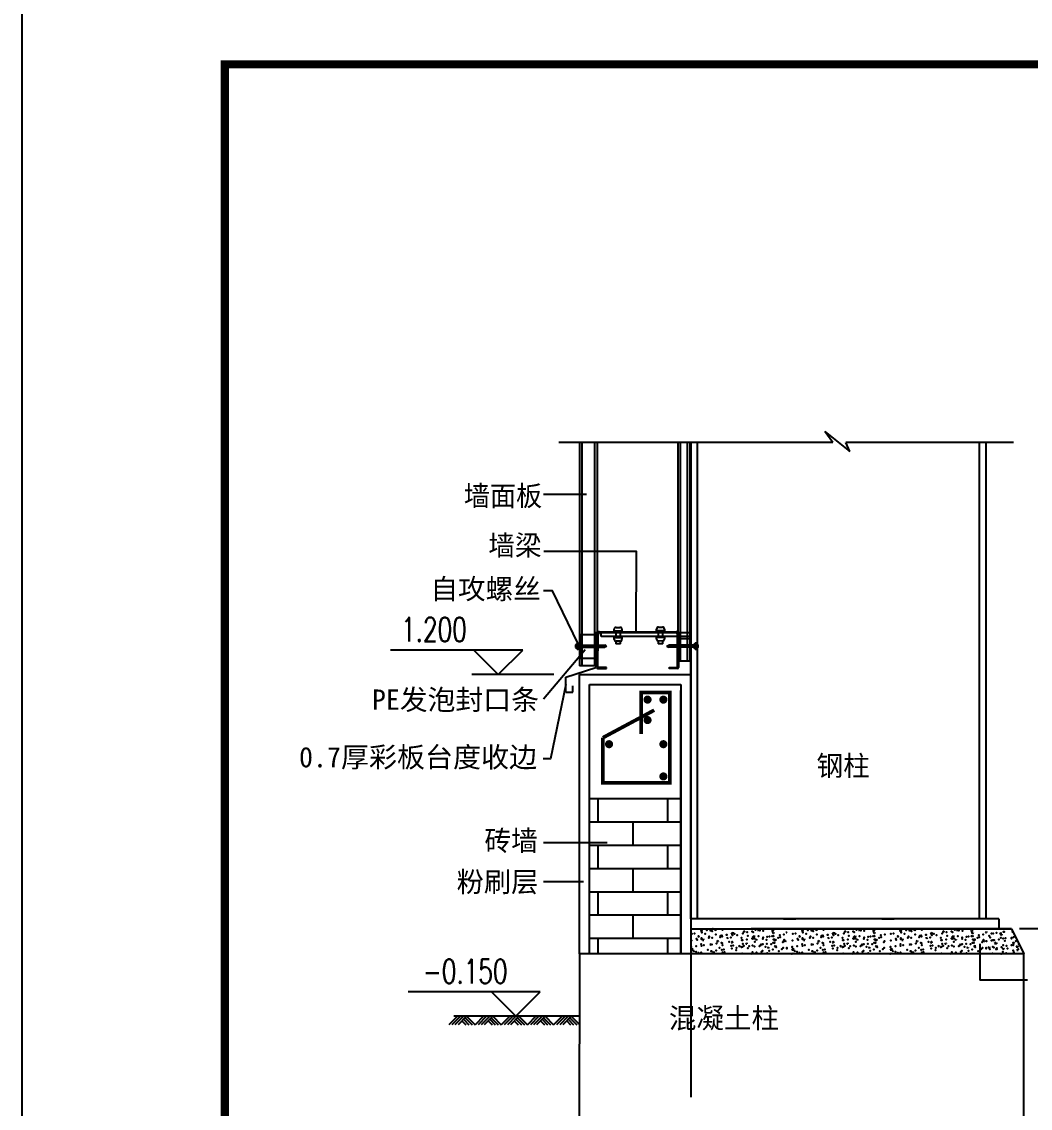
# Model space of a CAD drawing. Extents: x 185245 to 2288779, y -19957 to 815000.
# Drawn here: x 1962998 to 1975415, y 395111 to 408488 of the extents above; entities that cross this region are included whole.
import ezdxf
from ezdxf.enums import TextEntityAlignment as Align

# ---------------------------------------------------------------- set-up
doc = ezdxf.new("R2010")
doc.units = 0
doc.header["$LTSCALE"] = 1000
doc.header["$MEASUREMENT"] = 0
doc.linetypes.add('17', pattern=[549.31636, 366.210907, -183.105453])
doc.linetypes.add('18', pattern=[1464.84375, 732.421875, -366.210938, 0, -366.210938])
for name, color, linetype in [('10102', 8, 'Continuous'), ('2048', 7, 'Continuous'), ('DIM_ELEV', 3, 'Continuous'), ('PUB_TEXT', 7, 'Continuous'), ('PUB_TITLE', 4, 'Continuous'), ('图框外框__细线', 253, 'Continuous')]:
    doc.layers.add(name, color=color, linetype=linetype)
doc.styles.add('_TCH_DIM', font='SIMPLEX', dxfattribs={"bigfont": 'GBCBIG'})
doc.styles.add('宋体', font='')
doc.styles.get('宋体').set_extended_font_data('NSimSun')

msp = doc.modelspace()

# ---------------------------------------------------------------- linework, layer by layer
at = {"color": 1, "const_width": 45, "elevation": 0}
for points in [[(1970978.1, 399673.1), (1970978.1, 400228.3), (1970625.7, 400228.3), (1970625.7, 399718.5)], [(1970784.9, 400011.6), (1970153.2, 399673.1)], [(1970153.2, 399673.1), (1970153.2, 399116.3), (1970978.1, 399116.3), (1970978.1, 399673.1)]]:
    msp.add_lwpolyline(points, dxfattribs=at)
at = {"color": 1, "const_width": 50, "elevation": 0}
for points in [[(1970728.1, 400141.6, 1), (1970678.1, 400141.6, 1), (1970728.1, 400141.6)], [(1970923.1, 400141.6, 1), (1970873.1, 400141.6, 1), (1970923.1, 400141.6)], [(1970728.1, 399889.7, 1), (1970678.1, 399889.7, 1), (1970728.1, 399889.7)], [(1970254.1, 399593.1, 1), (1970204.1, 399593.1, 1), (1970254.1, 399593.1)], [(1970923.1, 399593.1, 1), (1970873.1, 399593.1, 1), (1970923.1, 399593.1)], [(1970923.1, 399196.3, 1), (1970873.1, 399196.3, 1), (1970923.1, 399196.3)]]:
    msp.add_lwpolyline(points, format="xyb", dxfattribs=at)
at = {"layer": '10102', "color": 7}
for p, q in [((1971468.5, 397301, 0), (1971487.1, 397320.4, 0)), ((1971468.5, 397301, 0), (1971490.5, 397297.6, 0)), ((1971490.5, 397297.6, 0), (1971487.7, 397320.4, 0)), ((1971530, 397306.8, 0), (1971547.2, 397313.5, 0)), ((1971530, 397306.8, 0), (1971542.2, 397298.5, 0)), ((1971542.2, 397298.5, 0), (1971547.2, 397313.5, 0)), ((1971879.1, 397320.4, 0), (1971892.4, 397319.3, 0)), ((1971892.2, 397320.4, 0), (1971892.4, 397319.3, 0)), ((1972054.7, 397305.1, 0), (1972066.6, 397319.2, 0)), ((1972054.7, 397305.1, 0), (1972069.5, 397303.8, 0)), ((1972066.6, 397319.2, 0), (1972069.5, 397303.8, 0)), ((1972231.9, 397289.6, 0), (1972243.7, 397303.8, 0)), ((1972243.7, 397303.7, 0), (1972246.6, 397288.3, 0)), ((1972712.4, 397301, 0), (1972731, 397320.4, 0)), ((1972712.4, 397301, 0), (1972734.2, 397297.6, 0)), ((1972734.2, 397297.6, 0), (1972731.6, 397320.4, 0)), ((1972773.7, 397306.8, 0), (1972791.1, 397313.5, 0)), ((1972773.7, 397306.8, 0), (1972786.1, 397298.5, 0)), ((1972786, 397298.5, 0), (1972791.1, 397313.5, 0)), ((1973123, 397320.4, 0), (1973136.2, 397319.3, 0)), ((1973136, 397320.4, 0), (1973136.2, 397319.3, 0)), ((1973298.6, 397305.1, 0), (1973310.5, 397319.2, 0)), ((1973298.6, 397305.1, 0), (1973313.4, 397303.8, 0)), ((1973310.5, 397319.2, 0), (1973313.4, 397303.8, 0)), ((1973475.7, 397289.6, 0), (1973487.6, 397303.8, 0)), ((1973487.6, 397303.7, 0), (1973490.5, 397288.3, 0)), ((1973921.9, 397301, 0), (1973940.5, 397320.4, 0)), ((1973921.9, 397301, 0), (1973943.9, 397297.6, 0)), ((1973943.9, 397297.6, 0), (1973941.1, 397320.4, 0)), ((1973983.4, 397306.8, 0), (1974000.6, 397313.5, 0)), ((1973983.4, 397306.8, 0), (1973995.6, 397298.5, 0)), ((1973995.6, 397298.5, 0), (1974000.6, 397313.5, 0)), ((1974332.5, 397320.4, 0), (1974345.7, 397319.3, 0)), ((1974345.6, 397320.4, 0), (1974345.7, 397319.3, 0)), ((1974508.1, 397305.1, 0), (1974520, 397319.2, 0)), ((1974508.1, 397305.1, 0), (1974522.9, 397303.8, 0)), ((1974520, 397319.2, 0), (1974522.9, 397303.8, 0)), ((1974685.2, 397289.6, 0), (1974697.1, 397303.8, 0)), ((1974697.1, 397303.7, 0), (1974700, 397288.3, 0)), ((1971322.5, 397227.2, 0), (1971339.7, 397233.8, 0)), ((1971322.5, 397227.1, 0), (1971334.7, 397218.9, 0)), ((1971334.7, 397218.9, 0), (1971339.7, 397233.8, 0)), ((1971380.5, 397181.3, 0), (1971392.5, 397195.5, 0)), ((1971380.5, 397181.3, 0), (1971395.2, 397180, 0)), ((1971395.2, 397180, 0), (1971392.5, 397195.5, 0)), ((1971557.6, 397165.8, 0), (1971569.6, 397180, 0)), ((1971557.6, 397165.8, 0), (1971572.4, 397164.5, 0)), ((1971569.6, 397180, 0), (1971572.4, 397164.5, 0)), ((1971677.4, 397207.4, 0), (1971694.6, 397214, 0)), ((1971677.4, 397207.4, 0), (1971689.6, 397199.1, 0)), ((1971689.6, 397199.1, 0), (1971694.6, 397214, 0)), ((1971732, 397260.1, 0), (1971751.2, 397280.1, 0)), ((1971732, 397260.1, 0), (1971754, 397256.7, 0)), ((1971734.7, 397150.3, 0), (1971746.7, 397164.5, 0)), ((1971746.7, 397164.5, 0), (1971749.5, 397149, 0)), ((1971751.2, 397280.1, 0), (1971754, 397256.7, 0)), ((1971884.9, 397287, 0), (1971902.1, 397293.6, 0)), ((1971884.9, 397287, 0), (1971897.1, 397278.7, 0)), ((1971897.1, 397278.7, 0), (1971902.1, 397293.7, 0)), ((1971995.6, 397219.2, 0), (1972014.9, 397239.3, 0)), ((1971995.6, 397219.2, 0), (1972017.5, 397215.8, 0)), ((1972014.9, 397239.3, 0), (1972017.5, 397215.8, 0)), ((1972032.2, 397187.6, 0), (1972049.5, 397194.2, 0)), ((1972032.2, 397187.6, 0), (1972044.5, 397179.3, 0)), ((1972049.5, 397194.2, 0), (1972044.5, 397179.3, 0)), ((1972231.9, 397289.6, 0), (1972246.6, 397288.3, 0)), ((1972239.7, 397267.2, 0), (1972257, 397273.9, 0)), ((1972239.7, 397267.2, 0), (1972252, 397259, 0)), ((1972257, 397273.9, 0), (1972252, 397259, 0)), ((1972259.1, 397178.4, 0), (1972278.4, 397198.4, 0)), ((1972259.1, 397178.4, 0), (1972281.1, 397175, 0)), ((1972278.4, 397198.4, 0), (1972281.1, 397174.9, 0)), ((1972387.1, 397167.8, 0), (1972404.4, 397174.5, 0)), ((1972387.1, 397167.8, 0), (1972399.4, 397159.6, 0)), ((1972404.4, 397174.5, 0), (1972399.4, 397159.6, 0)), ((1972409, 397274.1, 0), (1972419.9, 397287, 0)), ((1972409, 397274.1, 0), (1972419.9, 397273.1, 0)), ((1972566.2, 397227.2, 0), (1972583.6, 397233.8, 0)), ((1972566.2, 397227.1, 0), (1972578.6, 397218.9, 0)), ((1972578.6, 397218.9, 0), (1972583.6, 397233.8, 0)), ((1972624.4, 397181.3, 0), (1972636.2, 397195.5, 0)), ((1972624.4, 397181.3, 0), (1972639.1, 397180, 0)), ((1972639.1, 397180, 0), (1972636.2, 397195.5, 0)), ((1972801.5, 397165.8, 0), (1972813.4, 397180, 0)), ((1972801.5, 397165.8, 0), (1972816.2, 397164.5, 0)), ((1972813.4, 397180, 0), (1972816.2, 397164.5, 0)), ((1972921.1, 397207.4, 0), (1972938.5, 397214, 0)), ((1972921.1, 397207.4, 0), (1972933.5, 397199.1, 0)), ((1972933.5, 397199.1, 0), (1972938.5, 397214, 0)), ((1972975.9, 397260.1, 0), (1972995.1, 397280.1, 0)), ((1972975.9, 397260.1, 0), (1972997.9, 397256.7, 0)), ((1972978.6, 397150.3, 0), (1972990.5, 397164.5, 0)), ((1972990.5, 397164.5, 0), (1972993.4, 397149, 0)), ((1972995.1, 397280.1, 0), (1972997.9, 397256.7, 0)), ((1973128.6, 397287, 0), (1973146, 397293.6, 0)), ((1973128.6, 397287, 0), (1973141, 397278.7, 0)), ((1973141, 397278.7, 0), (1973146, 397293.7, 0)), ((1973239.4, 397219.2, 0), (1973258.6, 397239.3, 0)), ((1973239.4, 397219.2, 0), (1973261.4, 397215.8, 0)), ((1973258.6, 397239.3, 0), (1973261.4, 397215.8, 0)), ((1973276, 397187.6, 0), (1973293.4, 397194.2, 0)), ((1973276, 397187.6, 0), (1973288.4, 397179.3, 0)), ((1973293.4, 397194.2, 0), (1973288.4, 397179.3, 0)), ((1973475.7, 397289.6, 0), (1973490.5, 397288.3, 0)), ((1973483.5, 397267.2, 0), (1973500.9, 397273.9, 0)), ((1973483.5, 397267.2, 0), (1973495.9, 397259, 0)), ((1973500.9, 397273.9, 0), (1973495.9, 397259, 0)), ((1973503, 397178.4, 0), (1973522.2, 397198.4, 0)), ((1973503, 397178.4, 0), (1973524.9, 397175, 0)), ((1973522.2, 397198.4, 0), (1973524.9, 397174.9, 0)), ((1973775.9, 397227.2, 0), (1973793.1, 397233.8, 0)), ((1973775.9, 397227.1, 0), (1973788.1, 397218.9, 0)), ((1973788.1, 397218.9, 0), (1973793.1, 397233.8, 0)), ((1973833.9, 397181.3, 0), (1973845.9, 397195.5, 0)), ((1973833.9, 397181.3, 0), (1973848.7, 397180, 0)), ((1973848.7, 397180, 0), (1973845.9, 397195.5, 0)), ((1974011, 397165.8, 0), (1974023, 397180, 0)), ((1974011, 397165.8, 0), (1974025.7, 397164.5, 0)), ((1974023, 397180, 0), (1974025.7, 397164.5, 0)), ((1974130.7, 397207.4, 0), (1974148, 397214, 0)), ((1974130.7, 397207.4, 0), (1974143, 397199.1, 0)), ((1974143, 397199.1, 0), (1974148, 397214, 0)), ((1974185.4, 397260.1, 0), (1974204.6, 397280.1, 0)), ((1974185.4, 397260.1, 0), (1974207.4, 397256.7, 0)), ((1974188.1, 397150.3, 0), (1974200.1, 397164.5, 0)), ((1974200.1, 397164.5, 0), (1974202.9, 397149, 0)), ((1974204.6, 397280.1, 0), (1974207.4, 397256.7, 0)), ((1974338.2, 397287, 0), (1974355.5, 397293.6, 0)), ((1974338.2, 397287, 0), (1974350.5, 397278.7, 0)), ((1974350.5, 397278.7, 0), (1974355.5, 397293.7, 0)), ((1974449, 397219.2, 0), (1974468.2, 397239.3, 0)), ((1974449, 397219.2, 0), (1974470.9, 397215.8, 0)), ((1974468.2, 397239.3, 0), (1974470.9, 397215.8, 0)), ((1974485.6, 397187.6, 0), (1974502.9, 397194.2, 0)), ((1974485.6, 397187.6, 0), (1974497.9, 397179.3, 0)), ((1974502.9, 397194.2, 0), (1974497.9, 397179.3, 0)), ((1974685.2, 397289.6, 0), (1974700, 397288.3, 0)), ((1974693.1, 397267.2, 0), (1974710.4, 397273.9, 0)), ((1974693.1, 397267.2, 0), (1974705.4, 397259, 0)), ((1974710.4, 397273.9, 0), (1974705.4, 397259, 0)), ((1974712.5, 397178.4, 0), (1974731.7, 397198.4, 0)), ((1974712.5, 397178.4, 0), (1974734.5, 397175, 0)), ((1974731.7, 397198.4, 0), (1974734.5, 397174.9, 0)), ((1974840.5, 397167.8, 0), (1974857.7, 397174.5, 0)), ((1974840.5, 397167.8, 0), (1974852.7, 397159.6, 0)), ((1974857.7, 397174.5, 0), (1974852.7, 397159.6, 0)), ((1974862.4, 397274.1, 0), (1974874.2, 397288.3, 0)), ((1974862.4, 397274.1, 0), (1974877.1, 397272.8, 0)), ((1974874.2, 397288.2, 0), (1974877.1, 397272.8, 0)), ((1975039.5, 397258.6, 0), (1975051.4, 397272.8, 0)), ((1975039.5, 397258.6, 0), (1975054.2, 397257.3, 0)), ((1975048, 397247.5, 0), (1975065.2, 397254.1, 0)), ((1975048, 397247.5, 0), (1975060.2, 397239.2, 0)), ((1975051.4, 397272.8, 0), (1975054.2, 397257.3, 0)), ((1975065.2, 397254.1, 0), (1975060.2, 397239.2, 0)), ((1975216.6, 397243.1, 0), (1975219.9, 397247, 0)), ((1975216.6, 397243.1, 0), (1975222, 397242.7, 0)), ((1971237.7, 397060.4, 0), (1971256.9, 397080.5, 0)), ((1971237.7, 397060.4, 0), (1971259.6, 397057, 0)), ((1971259.6, 397057, 0), (1971256.9, 397080.5, 0)), ((1971262.4, 397048.1, 0), (1971279.6, 397054.7, 0)), ((1971262.4, 397048.1, 0), (1971274.6, 397039.8, 0)), ((1971274.6, 397039.8, 0), (1971279.6, 397054.7, 0)), ((1971469.9, 397127.7, 0), (1971487.1, 397134.4, 0)), ((1971469.9, 397127.7, 0), (1971482.1, 397119.4, 0)), ((1971482.1, 397119.5, 0), (1971487.1, 397134.4, 0)), ((1971501.2, 397019.6, 0), (1971520.5, 397039.6, 0)), ((1971520.5, 397039.6, 0), (1971523.2, 397016.1, 0)), ((1971617.2, 397028.3, 0), (1971634.5, 397034.9, 0)), ((1971617.2, 397028.3, 0), (1971629.5, 397020, 0)), ((1971634.5, 397034.9, 0), (1971629.5, 397020, 0)), ((1971734.7, 397150.3, 0), (1971749.5, 397149, 0)), ((1971824.7, 397107.9, 0), (1971842, 397114.6, 0)), ((1971824.7, 397107.9, 0), (1971837, 397099.6, 0)), ((1971842, 397114.6, 0), (1971837, 397099.7, 0)), ((1971911.9, 397134.8, 0), (1971923.9, 397149, 0)), ((1971911.9, 397134.8, 0), (1971926.6, 397133.5, 0)), ((1971923.9, 397149, 0), (1971926.6, 397133.5, 0)), ((1972089, 397119.3, 0), (1972101, 397133.5, 0)), ((1972089, 397119.3, 0), (1972103.7, 397118, 0)), ((1972101, 397133.5, 0), (1972103.7, 397118, 0)), ((1972179.6, 397088.2, 0), (1972196.9, 397094.8, 0)), ((1972179.6, 397088.2, 0), (1972191.9, 397079.9, 0)), ((1972196.9, 397094.8, 0), (1972191.9, 397079.9, 0)), ((1972266.1, 397103.8, 0), (1972278, 397118, 0)), ((1972266.1, 397103.8, 0), (1972280.9, 397102.5, 0)), ((1972278, 397118, 0), (1972280.9, 397102.5, 0)), ((1972481.5, 397060.4, 0), (1972500.7, 397080.5, 0)), ((1972481.5, 397060.4, 0), (1972503.5, 397057, 0)), ((1972503.5, 397057, 0), (1972500.7, 397080.5, 0)), ((1972506.2, 397048.1, 0), (1972523.5, 397054.7, 0)), ((1972506.2, 397048.1, 0), (1972518.5, 397039.8, 0)), ((1972518.5, 397039.8, 0), (1972523.5, 397054.7, 0)), ((1972713.7, 397127.7, 0), (1972731, 397134.4, 0)), ((1972713.7, 397127.7, 0), (1972726, 397119.4, 0)), ((1972726, 397119.5, 0), (1972731, 397134.4, 0)), ((1972745, 397019.6, 0), (1972764.2, 397039.6, 0)), ((1972764.2, 397039.6, 0), (1972767, 397016.1, 0)), ((1972861.1, 397028.3, 0), (1972878.4, 397034.9, 0)), ((1972861.1, 397028.3, 0), (1972873.4, 397020, 0)), ((1972878.4, 397034.9, 0), (1972873.4, 397020, 0)), ((1972978.6, 397150.3, 0), (1972993.4, 397149, 0)), ((1973068.6, 397107.9, 0), (1973085.9, 397114.6, 0)), ((1973068.6, 397107.9, 0), (1973080.9, 397099.6, 0)), ((1973085.9, 397114.6, 0), (1973080.9, 397099.7, 0)), ((1973155.7, 397134.8, 0), (1973167.6, 397149, 0)), ((1973155.7, 397134.8, 0), (1973170.5, 397133.5, 0)), ((1973167.6, 397149, 0), (1973170.5, 397133.5, 0)), ((1973332.9, 397119.3, 0), (1973344.7, 397133.5, 0)), ((1973332.9, 397119.3, 0), (1973347.6, 397118, 0)), ((1973344.7, 397133.5, 0), (1973347.6, 397118, 0)), ((1973423.5, 397088.2, 0), (1973440.7, 397094.8, 0)), ((1973423.5, 397088.2, 0), (1973435.7, 397079.9, 0)), ((1973440.7, 397094.8, 0), (1973435.7, 397079.9, 0)), ((1973510, 397103.8, 0), (1973521.9, 397118, 0)), ((1973510, 397103.8, 0), (1973524.7, 397102.5, 0)), ((1973521.9, 397118, 0), (1973524.7, 397102.5, 0)), ((1973691.1, 397060.4, 0), (1973710.2, 397080.5, 0)), ((1973691.1, 397060.4, 0), (1973713, 397057, 0)), ((1973713, 397057, 0), (1973710.2, 397080.5, 0)), ((1973715.7, 397048.1, 0), (1973733, 397054.7, 0)), ((1973715.7, 397048.1, 0), (1973728, 397039.8, 0)), ((1973728, 397039.8, 0), (1973733, 397054.7, 0)), ((1973923.2, 397127.7, 0), (1973940.5, 397134.4, 0)), ((1973923.2, 397127.7, 0), (1973935.5, 397119.4, 0)), ((1973935.5, 397119.5, 0), (1973940.5, 397134.4, 0)), ((1973954.6, 397019.6, 0), (1973973.9, 397039.6, 0)), ((1973973.9, 397039.6, 0), (1973976.6, 397016.1, 0)), ((1974070.6, 397028.3, 0), (1974088, 397034.9, 0)), ((1974070.6, 397028.3, 0), (1974083, 397020, 0)), ((1974088, 397034.9, 0), (1974082.9, 397020, 0)), ((1974188.1, 397150.3, 0), (1974202.9, 397149, 0)), ((1974278.1, 397107.9, 0), (1974295.4, 397114.6, 0)), ((1974278.1, 397107.9, 0), (1974290.4, 397099.6, 0)), ((1974295.4, 397114.6, 0), (1974290.4, 397099.7, 0)), ((1974365.2, 397134.8, 0), (1974377.2, 397149, 0)), ((1974365.2, 397134.8, 0), (1974380, 397133.5, 0)), ((1974377.2, 397149, 0), (1974380, 397133.5, 0)), ((1974542.4, 397119.3, 0), (1974554.4, 397133.5, 0)), ((1974542.4, 397119.3, 0), (1974557.1, 397118, 0)), ((1974554.2, 397133.5, 0), (1974557.1, 397118, 0)), ((1974633, 397088.2, 0), (1974650.2, 397094.8, 0)), ((1974633, 397088.2, 0), (1974645.2, 397079.9, 0)), ((1974650.2, 397094.8, 0), (1974645.2, 397079.9, 0)), ((1974719.5, 397103.8, 0), (1974731.5, 397118, 0)), ((1974719.5, 397103.8, 0), (1974734.2, 397102.5, 0)), ((1974731.4, 397118, 0), (1974734.2, 397102.5, 0)), ((1974896.6, 397088.3, 0), (1974908.5, 397102.5, 0)), ((1974896.6, 397088.3, 0), (1974911.4, 397087.1, 0)), ((1974908.5, 397102.5, 0), (1974911.4, 397087, 0)), ((1974976, 397137.5, 0), (1974995.2, 397157.5, 0)), ((1974976, 397137.5, 0), (1974998, 397134.1, 0)), ((1974987.9, 397068.4, 0), (1975005.2, 397075, 0)), ((1974987.9, 397068.4, 0), (1975000.2, 397060.1, 0)), ((1974995.2, 397157.5, 0), (1974998, 397134.1, 0)), ((1975005.2, 397075.1, 0), (1975000.1, 397060.1, 0)), ((1975073.7, 397072.8, 0), (1975085.6, 397087, 0)), ((1975073.7, 397072.8, 0), (1975088.5, 397071.6, 0)), ((1975085.6, 397087.1, 0), (1975088.5, 397071.6, 0)), ((1975195.4, 397148, 0), (1975212.6, 397154.7, 0)), ((1975195.4, 397148.1, 0), (1975207.6, 397139.8, 0)), ((1975212.6, 397154.7, 0), (1975207.6, 397139.8, 0)), ((1975239.6, 397096.6, 0), (1975258.9, 397116.6, 0)), ((1975239.6, 397096.6, 0), (1975261.5, 397093.2, 0)), ((1975250.9, 397057.3, 0), (1975262.7, 397071.5, 0)), ((1975250.9, 397057.3, 0), (1975265.6, 397056.1, 0)), ((1975258.9, 397116.6, 0), (1975261.5, 397093.2, 0)), ((1975262.7, 397071.6, 0), (1975265.6, 397056.1, 0)), ((1971237.7, 397011.1, 0), (1971249.6, 397025.2, 0)), ((1971252.2, 397011.1, 0), (1971249.6, 397025.2, 0)), ((1971501.2, 397019.6, 0), (1971523.2, 397016.1, 0)), ((1971978.7, 397011.1, 0), (1971989.5, 397015.2, 0)), ((1971989.5, 397015.2, 0), (1971988, 397011.1, 0)), ((1972481.5, 397011.1, 0), (1972493.4, 397025.2, 0)), ((1972496, 397011.1, 0), (1972493.4, 397025.2, 0)), ((1972745, 397019.6, 0), (1972767, 397016.1, 0)), ((1973222.5, 397011.1, 0), (1973233.2, 397015.2, 0)), ((1973233.2, 397015.2, 0), (1973231.9, 397011.1, 0)), ((1973691.1, 397011.1, 0), (1973703, 397025.2, 0)), ((1973705.6, 397011.1, 0), (1973703, 397025.2, 0)), ((1973954.6, 397019.6, 0), (1973976.6, 397016.1, 0)), ((1974432, 397011.1, 0), (1974442.9, 397015.2, 0)), ((1974442.9, 397015.2, 0), (1974441.5, 397011.1, 0))]:
    msp.add_line(p, q, dxfattribs=at)
at = {"layer": '10102'}
for p in [(1971370.7, 397295.1, 0), (1971432.6, 397303.2, 0), (1971505.9, 397319, 0), (1971526.1, 397315.6, 0), (1971626.5, 397309.4, 0), (1972032.2, 397306.7, 0), (1972083.7, 397300.1, 0), (1972256.2, 397313.2, 0), (1972614.6, 397295.1, 0), (1972676.4, 397303.2, 0), (1972749.6, 397319, 0), (1972769.9, 397315.6, 0), (1972870.2, 397309.4, 0), (1973276, 397306.7, 0), (1973327.5, 397300.1, 0), (1973500, 397313.2, 0), (1973824.1, 397295.1, 0), (1973886, 397303.2, 0), (1973959.2, 397319, 0), (1973979.5, 397315.6, 0), (1974079.9, 397309.4, 0), (1974485.6, 397306.7, 0), (1974537.1, 397300.1, 0), (1974709.6, 397313.2, 0), (1971243.7, 397175.5, 0), (1971246.7, 397257.7, 0), (1971279.9, 397262.8, 0), (1971305.7, 397197.7, 0), (1971312.1, 397183.1, 0), (1971331.9, 397229.6, 0), (1971361.9, 397294.2, 0), (1971367.6, 397205.8, 0), (1971368.4, 397191.3, 0), (1971371.5, 397273.5, 0), (1971411.6, 397257.2, 0), (1971456.1, 397207.8, 0), (1971461.1, 397218.1, 0), (1971463.7, 397224, 0), (1971496.7, 397209.8, 0), (1971499.7, 397292, 0), (1971543.5, 397251.6, 0), (1971595.5, 397218.5, 0), (1971600.1, 397232.6, 0), (1971617.1, 397238.7, 0), (1971623.5, 397227.1, 0), (1971675.2, 397246.1, 0), (1971678.9, 397246.8, 0), (1971707.5, 397161.7, 0), (1971727.4, 397212.9, 0), (1971744.1, 397257.3, 0), (1971748.2, 397243, 0), (1971772.5, 397259.1, 0), (1971807.1, 397240.5, 0), (1971859.2, 397207.3, 0), (1971863.5, 397182.3, 0), (1971873.5, 397179.3, 0), (1971876.5, 397261.5, 0), (1971888.2, 397282, 0), (1971925.2, 397190.4, 0), (1971928.4, 397279.6, 0), (1971939, 397234.9, 0), (1971990.2, 397287.8, 0), (1971991, 397201.7, 0), (1972000.2, 397196.6, 0), (1972003.2, 397278.9, 0), (1972018.7, 397202.7, 0), (1972070.7, 397229.4, 0), (1972122.9, 397196.2, 0), (1972125, 397212.5, 0), (1972128, 397294.7, 0), (1972166, 397184.1, 0), (1972174.7, 397223.3, 0), (1972202.6, 397223.8, 0), (1972236.5, 397231.4, 0), (1972253.2, 397231, 0), (1972254.6, 397190.6, 0), (1972310, 397208.8, 0), (1972330.1, 397243.7, 0), (1972334.4, 397218.2, 0), (1972377, 397166.2, 0), (1972380, 397248.4, 0), (1972386.5, 397185, 0), (1972487.5, 397175.5, 0), (1972490.5, 397257.7, 0), (1972523.6, 397262.8, 0), (1972549.6, 397197.7, 0), (1972556, 397183.1, 0), (1972575.7, 397229.6, 0), (1972605.6, 397294.2, 0), (1972611.5, 397205.8, 0), (1972612.2, 397191.3, 0), (1972615.2, 397273.5, 0), (1972655.5, 397257.2, 0), (1972700, 397207.8, 0), (1972705, 397218.1, 0), (1972707.5, 397224, 0), (1972740.5, 397209.8, 0), (1972743.5, 397292, 0), (1972787.2, 397251.6, 0), (1972839.4, 397218.5, 0), (1972844, 397232.6, 0), (1972860.9, 397238.7, 0), (1972867.2, 397227.1, 0), (1972919.1, 397246.1, 0), (1972922.7, 397246.8, 0), (1972951.2, 397161.7, 0), (1972971.2, 397212.9, 0), (1972988, 397257.3, 0), (1972992, 397243, 0), (1973016.2, 397259.1, 0), (1973051, 397240.5, 0), (1973103, 397207.3, 0), (1973107.2, 397182.3, 0), (1973117.2, 397179.3, 0), (1973120.2, 397261.5, 0), (1973132, 397282, 0), (1973169.1, 397190.4, 0), (1973172.2, 397279.6, 0), (1973182.7, 397234.9, 0), (1973234, 397287.8, 0), (1973234.9, 397201.7, 0), (1973244, 397196.6, 0), (1973247.1, 397278.9, 0), (1973262.6, 397202.7, 0), (1973314.6, 397229.4, 0), (1973366.6, 397196.2, 0), (1973368.7, 397212.5, 0), (1973371.7, 397294.7, 0), (1973409.9, 397184.1, 0), (1973418.5, 397223.3, 0), (1973446.4, 397223.8, 0), (1973480.4, 397231.4, 0), (1973497, 397231, 0), (1973498.5, 397190.6, 0), (1973553.9, 397208.8, 0), (1973573.9, 397243.7, 0), (1973578.2, 397218.2, 0), (1973620.9, 397166.2, 0), (1973623.9, 397248.4, 0), (1973697.1, 397175.5, 0), (1973700.1, 397257.7, 0), (1973733.2, 397262.8, 0), (1973759.1, 397197.7, 0), (1973765.5, 397183.1, 0), (1973785.2, 397229.6, 0), (1973815.2, 397294.2, 0), (1973821, 397205.8, 0), (1973821.7, 397191.3, 0), (1973824.7, 397273.5, 0), (1973865, 397257.2, 0), (1973909.5, 397207.8, 0), (1973914.5, 397218.1, 0), (1973917.1, 397224, 0), (1973950, 397209.8, 0), (1973953, 397292, 0), (1973996.9, 397251.6, 0), (1974048.9, 397218.5, 0), (1974053.5, 397232.6, 0), (1974070.5, 397238.7, 0), (1974076.9, 397227.1, 0), (1974128.7, 397246.1, 0), (1974132.2, 397246.8, 0), (1974160.9, 397161.7, 0), (1974180.7, 397212.9, 0), (1974197.5, 397257.3, 0), (1974201.6, 397243, 0), (1974225.7, 397259.1, 0), (1974260.5, 397240.5, 0), (1974312.6, 397207.3, 0), (1974316.7, 397182.3, 0), (1974326.9, 397179.3, 0), (1974329.9, 397261.5, 0), (1974341.5, 397282, 0), (1974378.6, 397190.4, 0), (1974381.7, 397279.6, 0), (1974392.4, 397234.9, 0), (1974443.6, 397287.8, 0), (1974444.4, 397201.7, 0), (1974453.6, 397196.6, 0), (1974456.6, 397278.9, 0), (1974472.1, 397202.7, 0), (1974524.1, 397229.4, 0), (1974576.2, 397196.2, 0), (1974578.4, 397212.5, 0), (1974581.4, 397294.7, 0), (1974619.4, 397184.1, 0), (1974628.1, 397223.3, 0), (1974656, 397223.8, 0), (1974689.9, 397231.4, 0), (1974706.6, 397231, 0), (1974708, 397190.6, 0), (1974763.4, 397208.8, 0), (1974783.5, 397243.7, 0), (1974787.7, 397218.2, 0), (1974830.4, 397166.2, 0), (1974833.4, 397248.4, 0), (1974839.9, 397185, 0), (1974874.5, 397166.8, 0), (1974907.4, 397233.5, 0), (1974919.6, 397212.6, 0), (1974936.2, 397175, 0), (1974939.4, 397264.2, 0), (1974955.1, 397182, 0), (1974958.1, 397264.2, 0), (1974966.6, 397179.3, 0), (1974971.6, 397179.5, 0), (1975001.2, 397272.4, 0), (1975029.7, 397187.3, 0), (1975051.4, 397258.2, 0), (1975051.5, 397207.1, 0), (1975083.4, 397200.5, 0), (1975086.4, 397282.7, 0), (1975094.7, 397284.7, 0), (1975103.5, 397173.9, 0), (1975110.6, 397204, 0), (1975183.2, 397201.5, 0), (1975185.7, 397207.8, 0), (1975195.5, 397283, 0), (1975210.1, 397217.9, 0), (1975235.4, 397168.3, 0), (1971240.7, 397093.3, 0), (1971240.9, 397100.3, 0), (1971302, 397035.8, 0), (1971302.6, 397108.5, 0), (1971362.5, 397131.6, 0), (1971365.4, 397109.1, 0), (1971396.1, 397120.8, 0), (1971446, 397060.5, 0), (1971487.1, 397043.9, 0), (1971490.6, 397045.4, 0), (1971493.7, 397127.6, 0), (1971494.4, 397126.1, 0), (1971549, 397052, 0), (1971552.1, 397141.3, 0), (1971590, 397085.2, 0), (1971614, 397149.4, 0), (1971617.5, 397062.7, 0), (1971620.5, 397145, 0), (1971626.1, 397120.5, 0), (1971642.5, 397064.3, 0), (1971649.1, 397031, 0), (1971734, 397109.9, 0), (1971742.2, 397078.6, 0), (1971745.2, 397160.8, 0), (1971758, 397115, 0), (1971793.1, 397055.7, 0), (1971798.5, 397084.9, 0), (1971860.2, 397093, 0), (1971870.5, 397097.1, 0), (1971878, 397134.6, 0), (1971889.9, 397109.4, 0), (1971937.1, 397080.4, 0), (1971953.7, 397105.3, 0), (1971994.2, 397032.2, 0), (1971997.2, 397114.5, 0), (1972021.6, 397103.8, 0), (1972022, 397159.4, 0), (1972044.7, 397028.5, 0), (1972081.1, 397105.1, 0), (1972106.6, 397036.6, 0), (1972109.7, 397125.9, 0), (1972119, 397048.1, 0), (1972122, 397130.3, 0), (1972153.5, 397098.2, 0), (1972171.6, 397134, 0), (1972200.1, 397048.9, 0), (1972225.2, 397129.9, 0), (1972247.2, 397066.6, 0), (1972250.2, 397148.8, 0), (1972265.1, 397146.3, 0), (1972285.2, 397092.7, 0), (1972319.5, 397043.5, 0), (1972356.1, 397069.4, 0), (1972369.2, 397154.6, 0), (1972374, 397084, 0), (1972417.1, 397087.1, 0), (1972417.9, 397077.6, 0), (1972484.5, 397093.3, 0), (1972484.6, 397100.3, 0), (1972545.7, 397035.8, 0), (1972546.5, 397108.5, 0), (1972606.4, 397131.6, 0), (1972609.2, 397109.1, 0), (1972640, 397120.8, 0), (1972689.7, 397060.5, 0), (1972731, 397043.9, 0), (1972734.5, 397045.4, 0), (1972737.5, 397127.6, 0), (1972738.1, 397126.1, 0), (1972792.7, 397052, 0), (1972796, 397141.3, 0), (1972833.7, 397085.2, 0), (1972857.7, 397149.4, 0), (1972861.2, 397062.7, 0), (1972864.2, 397145, 0), (1972870, 397120.5, 0), (1972886.4, 397064.3, 0), (1972893, 397031, 0), (1972977.7, 397109.9, 0), (1972986, 397078.6, 0), (1972989, 397160.8, 0), (1973001.9, 397115, 0), (1973037, 397055.7, 0), (1973042.2, 397084.9, 0), (1973104.1, 397093, 0), (1973114.2, 397097.1, 0), (1973121.9, 397134.6, 0), (1973133.6, 397109.4, 0), (1973181, 397080.4, 0), (1973197.6, 397105.3, 0), (1973238, 397032.2, 0), (1973241, 397114.5, 0), (1973265.5, 397103.8, 0), (1973265.9, 397159.4, 0), (1973288.6, 397028.5, 0), (1973325, 397105.1, 0), (1973350.5, 397036.6, 0), (1973353.6, 397125.9, 0), (1973362.7, 397048.1, 0), (1973365.7, 397130.3, 0), (1973397.2, 397098.2, 0), (1973415.4, 397134, 0), (1973444, 397048.9, 0), (1973469, 397129.9, 0), (1973491, 397066.6, 0), (1973494, 397148.8, 0), (1973509, 397146.3, 0), (1973529.1, 397092.7, 0), (1973563.4, 397043.5, 0), (1973599.9, 397069.4, 0), (1973613, 397154.6, 0), (1973617.9, 397084, 0), (1973694.1, 397093.3, 0), (1973694.2, 397100.3, 0), (1973755.4, 397035.8, 0), (1973756, 397108.5, 0), (1973815.9, 397131.6, 0), (1973818.7, 397109.1, 0), (1973849.5, 397120.8, 0), (1973899.4, 397060.5, 0), (1973940.5, 397043.9, 0), (1973944, 397045.4, 0), (1973947, 397127.6, 0), (1973947.7, 397126.1, 0), (1974002.4, 397052, 0), (1974005.5, 397141.3, 0), (1974043.4, 397085.2, 0), (1974067.4, 397149.4, 0), (1974070.9, 397062.7, 0), (1974073.9, 397145, 0), (1974079.5, 397120.5, 0), (1974095.9, 397064.3, 0), (1974102.5, 397031, 0), (1974187.4, 397109.9, 0), (1974195.6, 397078.6, 0), (1974198.6, 397160.8, 0), (1974211.4, 397115, 0), (1974246.5, 397055.7, 0), (1974251.9, 397084.9, 0), (1974313.6, 397093, 0), (1974323.9, 397097.1, 0), (1974331.4, 397134.6, 0), (1974343.2, 397109.4, 0), (1974390.5, 397080.4, 0), (1974407.2, 397105.3, 0), (1974447.6, 397032.2, 0), (1974450.6, 397114.5, 0), (1974475, 397103.8, 0), (1974475.4, 397159.4, 0), (1974498.1, 397028.5, 0), (1974534.5, 397105.1, 0), (1974560, 397036.6, 0), (1974563.1, 397125.9, 0), (1974572.4, 397048.1, 0), (1974575.4, 397130.3, 0), (1974606.9, 397098.2, 0), (1974625, 397134, 0), (1974653.5, 397048.9, 0), (1974678.6, 397129.9, 0), (1974700.6, 397066.6, 0), (1974703.6, 397148.8, 0), (1974718.5, 397146.3, 0), (1974738.6, 397092.7, 0), (1974772.9, 397043.5, 0), (1974809.5, 397069.4, 0), (1974822.6, 397154.6, 0), (1974827.4, 397084, 0), (1974870.5, 397087.1, 0), (1974871.2, 397077.6, 0), (1974916.9, 397068.2, 0), (1974952.1, 397099.8, 0), (1974964.9, 397089.9, 0), (1975002.2, 397081.5, 0), (1975060.9, 397092.9, 0), (1975077.4, 397036.1, 0), (1975080.4, 397118.3, 0), (1975120.7, 397110.4, 0), (1975134.1, 397076, 0), (1975182.6, 397118.6, 0), (1975204.1, 397053.5, 0), (1975204.9, 397117.6, 0), (1975207.1, 397135.7, 0), (1975211.1, 397033.5, 0), (1975266, 397070.4, 0), (1975276.1, 397130.9, 0), (1971237.7, 397011.1, 0), (1971237.7, 397011.1, 0), (1971331.2, 397023.4, 0), (1971362.4, 397026.8, 0), (1971867.5, 397014.9, 0), (1972175.5, 397018.7, 0), (1972481.5, 397011.1, 0), (1972481.5, 397011.1, 0), (1972575, 397023.4, 0), (1972606.2, 397026.8, 0), (1973111.2, 397014.9, 0), (1973419.2, 397018.7, 0), (1973691.1, 397011.1, 0), (1973691.1, 397011.1, 0), (1973784.6, 397023.4, 0), (1973815.7, 397026.8, 0), (1974320.9, 397014.9, 0), (1974628.9, 397018.7, 0), (1974949.1, 397017.6, 0), (1975055.9, 397013.1, 0), (1975117.6, 397021.2, 0)]:
    msp.add_point(p, dxfattribs=at)
at = {"layer": '2048'}
for p, q in [((1969864.9, 403308.4, 0), (1969864.9, 400557.2, 0)), ((1970081.5, 403308.4, 0), (1970081.5, 400557.2, 0)), ((1971075.1, 403308.4, 0), (1971075.1, 400618.1, 0)), ((1971222.4, 403308.4, 0), (1971222.4, 400618.1, 0)), ((1970177.4, 400977.9, 0), (1970177.4, 400965.8, 0)), ((1971073.1, 400893.1, 0), (1971222.4, 400893.1, 0)), ((1969421.1, 400152.1, 0), (1969935.4, 400757.7, 0)), ((1970081.5, 400557.2, 0), (1969864.9, 400557.2, 0)), ((1971075.1, 400618.1, 0), (1971222.4, 400618.1, 0)), ((1969864.4, 397011.1, 0), (1969864.9, 400451.8, 0)), ((1969864.9, 400451.8, 0), (1971236.7, 400451.8, 0)), ((1969987.9, 397011.1, 0), (1969988.6, 400328.3, 0)), ((1969988.6, 400328.3, 0), (1971113.1, 400328.3, 0)), ((1971113.1, 400328.3, 0), (1971112.7, 397011.1, 0)), ((1971112.7, 397011.1, 0), (1971113.1, 400256, 0)), ((1971112.7, 398919.2, 0), (1969988.6, 398919.2, 0)), ((1970095.6, 398632.6, 0), (1970095.6, 398919.2, 0)), ((1970954.6, 398632.6, 0), (1970954.6, 398919.2, 0)), ((1971112.9, 398632.6, 0), (1969988.6, 398632.6, 0)), ((1970525.2, 398346.2, 0), (1970525.2, 398632.6, 0)), ((1971112.7, 398346.2, 0), (1969988.6, 398346.2, 0)), ((1970095.6, 398059.6, 0), (1970095.6, 398346.2, 0)), ((1970954.6, 398059.6, 0), (1970954.6, 398346.2, 0)), ((1971112.7, 398059.6, 0), (1969988.6, 398059.6, 0)), ((1970525.2, 397773.3, 0), (1970525.2, 398059.6, 0)), ((1971112.7, 397773.3, 0), (1969988.6, 397773.3, 0)), ((1970095.6, 397486.9, 0), (1970095.6, 397773.3, 0)), ((1970954.6, 397486.9, 0), (1970954.6, 397773.3, 0)), ((1971112.7, 397486.9, 0), (1969988.6, 397486.9, 0)), ((1970525.2, 397200.5, 0), (1970525.2, 397486.9, 0)), ((1971112.7, 397200.5, 0), (1969988.6, 397200.5, 0)), ((1970095.6, 397011.1, 0), (1970095.6, 397200.5, 0)), ((1970954.6, 397011.1, 0), (1970954.6, 397200.5, 0)), ((1974793, 397134.1, 0), (1974793, 396689.6, 0)), ((1975381.9, 396689.6, 0), (1974793, 396689.6, 0))]:
    msp.add_line(p, q, dxfattribs=at)
at = {"layer": '2048', "color": 6, "linetype": '17'}
for p, q in [((1969895.6, 403308.4, 0), (1969895.6, 400557.2, 0)), ((1970050.4, 403308.4, 0), (1970050.4, 400557.2, 0)), ((1971105.5, 403308.4, 0), (1971105.5, 400618.1, 0)), ((1971191.2, 403308.4, 0), (1971191.2, 400618.1, 0))]:
    msp.add_line(p, q, dxfattribs=at)
at = {"layer": '2048', "color": 1, "linetype": '18'}
msp.add_line((1971237.7, 403308.4, 0), (1971237.7, 395245.9, 0), dxfattribs=at)
at = {"layer": '2048', "color": 24}
for p, q in [((1970051.9, 400938, 0), (1969871.5, 400938, 0)), ((1969871.5, 400938, 0), (1969871.5, 400646.6, 0)), ((1970051.9, 400646.6, 0), (1969871.5, 400646.6, 0))]:
    msp.add_line(p, q, dxfattribs=at)
at = {"layer": '2048', "color": 1}
for p, q in [((1970064.4, 400975.6, 0), (1970064.4, 400535.7, 0)), ((1969697.5, 400420.1, 0), (1970064.4, 400535.7, 0)), ((1969697.5, 400234.5, 0), (1969697.5, 400420.1, 0)), ((1969783.1, 400234.5, 0), (1969783.1, 400310.7, 0)), ((1969697.5, 400234.5, 0), (1969783.1, 400234.5, 0))]:
    msp.add_line(p, q, dxfattribs=at)
at = {"layer": '2048', "color": 4}
for p, q in [((1970081.5, 400948.2, 0), (1970081.5, 400535.8, 0)), ((1970093, 400547.4, 0), (1970093.5, 400936.1, 0)), ((1970109, 400977.5, 0), (1971057.4, 400978.6, 0)), ((1971069.1, 400966.6, 0), (1970121.1, 400965.8, 0)), ((1970292.1, 400983.8, 0), (1970292.1, 401007.7, 0)), ((1970387.7, 400983.8, 0), (1970292.1, 400983.8, 0)), ((1970292.1, 400907.7, 0), (1970387.7, 400908.3, 0)), ((1970292.1, 400884.1, 0), (1970292.1, 400907.7, 0)), ((1970315.7, 401031.4, 0), (1970363.6, 401031.4, 0)), ((1970387.7, 401007.7, 0), (1970387.7, 400983.8, 0)), ((1970387.7, 400908.3, 0), (1970387.7, 400884.5, 0)), ((1970814.9, 400987.3, 0), (1970814.9, 401010.8, 0)), ((1970910, 400987.3, 0), (1970814.9, 400987.3, 0)), ((1970814.9, 400911.1, 0), (1970910, 400911.5, 0)), ((1970814.9, 400887.3, 0), (1970814.9, 400911.1, 0)), ((1970838.6, 401034.9, 0), (1970885.9, 401034.9, 0)), ((1970910, 401010.8, 0), (1970910, 400987.3, 0)), ((1970910, 400911.5, 0), (1970910.4, 400887.7, 0)), ((1971073.1, 400547.4, 0), (1971072.9, 400936.1, 0)), ((1971084.5, 400948.2, 0), (1971085, 400535.8, 0)), ((1969817.1, 400815.5, 0), (1969817.1, 400784.5, 0)), ((1969819.9, 400811.1, 0), (1969817.1, 400808.4, 0)), ((1969817.1, 400799.4, 0), (1969820.6, 400794.3, 0)), ((1969820.6, 400794.3, 0), (1969817.1, 400791.2, 0)), ((1969819.9, 400811.1, 0), (1969836.2, 400811.1, 0)), ((1969820.6, 400794.3, 0), (1969837.1, 400794.3, 0)), ((1969821.5, 400819.3, 0), (1969838.1, 400819.3, 0)), ((1969821.6, 400780.6, 0), (1969838.1, 400780.6, 0)), ((1969836.2, 400811.1, 0), (1969838.1, 400808.4, 0)), ((1969838.1, 400795.5, 0), (1969837.1, 400794.3, 0)), ((1969837.1, 400794.3, 0), (1969838.1, 400792.4, 0)), ((1969838.1, 400765, 0), (1969838.1, 400834.6, 0)), ((1969842.1, 400838.4, 0), (1969845.6, 400838.4, 0)), ((1969849.7, 400765, 0), (1969849.7, 400834.6, 0)), ((1969850.2, 400786.9, 0), (1970176.9, 400786.9, 0)), ((1969851.1, 400811.5, 0), (1970176.9, 400811.5, 0)), ((1970140.2, 400786.9, 0), (1970198.4, 400799, 0)), ((1970198.4, 400799, 0), (1970176.9, 400811.5, 0)), ((1970198.4, 400799, 0), (1970176.9, 400786.9, 0)), ((1970310.9, 400860.7, 0), (1970310.9, 400826.8, 0)), ((1970368.5, 400826.8, 0), (1970310.9, 400826.8, 0)), ((1970364, 400860.3, 0), (1970316.1, 400860.3, 0)), ((1970368.5, 400826.8, 0), (1970368.5, 400860.8, 0)), ((1970833.6, 400863.9, 0), (1970833.6, 400830.2, 0)), ((1970890.7, 400830.2, 0), (1970833.6, 400830.2, 0)), ((1970886.2, 400863.8, 0), (1970838.9, 400863.4, 0)), ((1970890.7, 400830.2, 0), (1970890.7, 400864.2, 0)), ((1970941.6, 400799, 0), (1970963.1, 400811.5, 0)), ((1970941.6, 400799, 0), (1970963.1, 400786.9, 0)), ((1971000.2, 400786.9, 0), (1970941.6, 400799, 0)), ((1971289.4, 400811.5, 0), (1970963.1, 400811.5, 0)), ((1971289.9, 400786.9, 0), (1970963.1, 400786.9, 0)), ((1971290.7, 400765, 0), (1971290.7, 400834.6, 0)), ((1971298.1, 400838.4, 0), (1971294.4, 400838.4, 0)), ((1971301.9, 400765, 0), (1971301.9, 400834.6, 0)), ((1971319, 400819.3, 0), (1971301.9, 400819.3, 0)), ((1971303.6, 400811.1, 0), (1971301.9, 400808.4, 0)), ((1971301.9, 400795.5, 0), (1971302.9, 400794.3, 0)), ((1971302.9, 400794.3, 0), (1971301.9, 400792.4, 0)), ((1971319, 400780.6, 0), (1971301.9, 400780.6, 0)), ((1971319.9, 400794.3, 0), (1971302.9, 400794.3, 0)), ((1971320.6, 400811.1, 0), (1971303.6, 400811.1, 0)), ((1971322.5, 400799.4, 0), (1971319.9, 400794.3, 0)), ((1971319.9, 400794.3, 0), (1971322.5, 400791.2, 0)), ((1971320.6, 400811.1, 0), (1971322.5, 400808.4, 0)), ((1971322.5, 400815.5, 0), (1971322.5, 400784.5, 0)), ((1969842.1, 400761.4, 0), (1969845.6, 400761.4, 0)), ((1971298.1, 400761.4, 0), (1971294.4, 400761.4, 0)), ((1970092.5, 400523.9, 0), (1970196.1, 400523.6, 0)), ((1970196.6, 400535.7, 0), (1970104.6, 400535.3, 0)), ((1970196.1, 400523.6, 0), (1970196.6, 400535.7, 0)), ((1970969.9, 400535.7, 0), (1971061.7, 400535.3, 0)), ((1970970.1, 400523.6, 0), (1970969.9, 400535.7, 0)), ((1971073.4, 400523.9, 0), (1970970.1, 400523.6, 0))]:
    msp.add_line(p, q, dxfattribs=at)
at = {"layer": '2048', "color": 3}
msp.add_line((1969547.4, 400451.8, 0), (1968541.6, 400451.8, 0), dxfattribs=at)
at = {"layer": '2048', "elevation": 0}
for points in [[(1969952.4, 402665.4), (1969421.1, 402665.4)], [(1970562.9, 400969), (1970568.3, 401966.8), (1969426.5, 401966.8)], [(1969849.7, 400828.7), (1969533.1, 401482.3), (1969421.1, 401482.3)], [(1969697.5, 400327.1), (1969508.1, 399412.6), (1969419.1, 399412.6)], [(1970206.4, 398376.9), (1969421.1, 398376.9)], [(1969914.4, 397898.5), (1969421.1, 397898.5)]]:
    msp.add_lwpolyline(points, dxfattribs=at)
at = {"layer": '2048', "color": 4, "elevation": 0}
for points in [[(1970310.9, 400907.9), (1970368.5, 400908), (1970368.5, 400983.8), (1970310.9, 400983.8), (1970310.9, 400907.9)], [(1970833.6, 400911.1), (1970890.7, 400911.4), (1970890.7, 400987.3), (1970833.6, 400987.3), (1970833.6, 400911.1)], [(1969849.7, 400828.7), (1969849.7, 400769.3), (1969856.6, 400769.3), (1969856.6, 400828.7), (1969849.7, 400828.7)], [(1971290.4, 400828.7), (1971290.4, 400769.3), (1971283.1, 400769.3), (1971283.1, 400828.7), (1971290.4, 400828.7)]]:
    msp.add_lwpolyline(points, dxfattribs=at)
at = {"layer": '2048', "color": 4}
for centre, radius, start, end in [((1970110.9, 400948.2, 0), 29.7, 90, 180.00001), ((1970123.1, 400936.1, 0), 29.7, 90, 180.00001), ((1970315.7, 401007.7, 0), 23.8, 90, 180.00001), ((1970363.6, 401007.7, 0), 24, 0, 90), ((1970838.6, 401010.8, 0), 24.1, 90, 180.00001), ((1970885.9, 401010.8, 0), 24.1, 0, 90), ((1971043.4, 400936.1, 0), 29.5, 0, 90), ((1971054.6, 400948.2, 0), 29.9, 0, 90), ((1969821.6, 400784.5, 0), 4.5, 180.00001, 270.00001), ((1969821.6, 400815.5, 0), 3.83, 90, 180.00001), ((1969842.1, 400834.6, 0), 3.91, 90, 180.00001), ((1969845.6, 400834.6, 0), 4.12, 0, 90), ((1970316.1, 400884.1, 0), 23.6, 180.00001, 270.00001), ((1970363.9, 400884.3, 0), 23.9, 270, 0.59993), ((1970838.9, 400887.3, 0), 24, 180.00001, 270.00001), ((1970885.9, 400887.6, 0), 23.8, 270, 0), ((1969842.1, 400765, 0), 4, 180.00001, 270.00001), ((1969845.6, 400765, 0), 3.91, 270, 0), ((1970093, 400535.8, 0), 11.5, 180.00001, 267.50709), ((1970104.6, 400547.4, 0), 11.6, 180.00001, 270.00001), ((1971060.9, 400547.4, 0), 12.1, 274.15964, 0), ((1971073.1, 400535.8, 0), 11.9, 271.20288, 0)]:
    msp.add_arc(centre, radius, start, end, dxfattribs=at)
at = {"layer": '2048'}
for centre, radius, start, end in [((1971294.4, 400834.6, 0), 3.91, 90, 180.00001), ((1971298.1, 400834.6, 0), 3.38, 0, 90), ((1971319, 400815.5, 0), 3.5, 0, 90), ((1971319, 400784.5, 0), 3.91, 270, 0), ((1971294.4, 400765, 0), 3.62, 180.00001, 270.00001), ((1971298.1, 400765, 0), 3.91, 270, 0)]:
    msp.add_arc(centre, radius, start, end, dxfattribs=at)
at = {"layer": 'DIM_ELEV'}
for p, q in [((1969165.9, 400751.8, 0), (1967538.1, 400751.8, 0)), ((1968865.9, 400451.8, 0), (1968565.9, 400751.8, 0)), ((1968865.9, 400451.8, 0), (1969165.9, 400751.8, 0)), ((1969381.6, 396543.3, 0), (1967753.8, 396543.3, 0)), ((1969081.6, 396243.3, 0), (1968781.6, 396543.3, 0)), ((1969081.6, 396243.3, 0), (1969381.6, 396543.3, 0))]:
    msp.add_line(p, q, dxfattribs=at)
at = {"layer": 'DIM_ELEV', "elevation": 0}
msp.add_lwpolyline([(1976219.9, 397320.4), (1975282.7, 397320.4)], dxfattribs=at)
at = {"layer": 'PUB_TITLE', "elevation": 0}
msp.add_lwpolyline([(1962998, 366962.7), (2022398.5, 366962.7), (2022398.5, 408962.7), (1962998, 408962.7), (1962998, 366962.7)], dxfattribs=at)
at = {"layer": 'PUB_TITLE', "const_width": 100, "elevation": 0}
msp.add_lwpolyline([(1965498, 367962.7), (2021398.5, 367962.7), (2021398.5, 407962.7), (1965498, 407962.7), (1965498, 367962.7)], dxfattribs=at)
at = {"layer": '图框外框__细线'}
for p, q in [((1972984.1, 403308.4, 0), (1972885.4, 403444.7, 0)), ((1972885.4, 403444.7, 0), (1973194.9, 403197.1, 0)), ((1972984.1, 403308.4, 0), (1969610.6, 403308.4, 0)), ((1971236.7, 397443.9, 0), (1971236.7, 403308.4, 0)), ((1971319.4, 397443.9, 0), (1971319.4, 403308.4, 0)), ((1973194.9, 403197.1, 0), (1973145.2, 403308.4, 0)), ((1975210.4, 403308.4, 0), (1973145.2, 403308.4, 0)), ((1974791.6, 397443.9, 0), (1974791.6, 403308.4, 0)), ((1974873.9, 397443.9, 0), (1974873.9, 403308.4, 0)), ((1970132.4, 400920.1, 0), (1970132.4, 400965.8, 0)), ((1971236.7, 400920.1, 0), (1970132.4, 400920.1, 0)), ((1971236.7, 400965.8, 0), (1970136.6, 400965.8, 0)), ((1975028.6, 397443.9, 0), (1971235.9, 397443.9, 0)), ((1972376.5, 397443.9, 0), (1972528, 397443.9, 0)), ((1973586, 397443.9, 0), (1973737.5, 397443.9, 0)), ((1975028.6, 397443.9, 0), (1975028.6, 397320.4, 0)), ((1971235.6, 397320.4, 0), (1975183.1, 397320.4, 0)), ((1975183.1, 397320.4, 0), (1971979.2, 397320.4, 0)), ((1975183.1, 397320.4, 0), (1975337.7, 397011.1, 0)), ((1975183.1, 397320.4, 0), (1975337.7, 397011.1, 0)), ((1969867.1, 397011.1, 0), (1969859.7, 394386.2, 0)), ((1971235.6, 397011.1, 0), (1969864.4, 397011.1, 0)), ((1975337.7, 397011.1, 0), (1971235.6, 397011.1, 0)), ((1975337.7, 394381.5, 0), (1975337.7, 397011.1, 0)), ((1968362.2, 396243.3, 0), (1968257.4, 396138.4, 0)), ((1968399.7, 396243.3, 0), (1968294.9, 396138.4, 0)), ((1969864.4, 396243.3, 0), (1968318.9, 396243.3, 0)), ((1968437.2, 396243.3, 0), (1968332.4, 396138.4, 0)), ((1968474.7, 396243.3, 0), (1968369.9, 396138.4, 0)), ((1968474.7, 396243.3, 0), (1968579.6, 396138.4, 0)), ((1968684.5, 396243.3, 0), (1968579.6, 396138.4, 0)), ((1968722, 396243.3, 0), (1968617.1, 396138.4, 0)), ((1968759.5, 396243.3, 0), (1968654.6, 396138.4, 0)), ((1968797, 396243.3, 0), (1968692.1, 396138.4, 0)), ((1968797, 396243.3, 0), (1968901.9, 396138.4, 0)), ((1969006.6, 396243.3, 0), (1968901.9, 396138.4, 0)), ((1969044.1, 396243.3, 0), (1968939.4, 396138.4, 0)), ((1969081.6, 396243.3, 0), (1968976.9, 396138.4, 0)), ((1969119.1, 396243.3, 0), (1969014.4, 396138.4, 0)), ((1969119.1, 396243.3, 0), (1969224.1, 396138.4, 0)), ((1969328.7, 396243.3, 0), (1969224.1, 396138.4, 0)), ((1969366.2, 396243.3, 0), (1969261.6, 396138.4, 0)), ((1969403.7, 396243.3, 0), (1969299.1, 396138.4, 0)), ((1969441.2, 396243.3, 0), (1969336.6, 396138.4, 0)), ((1969441.2, 396243.3, 0), (1969546.1, 396138.4, 0)), ((1969651.1, 396243.3, 0), (1969546.1, 396138.4, 0)), ((1969688.6, 396243.3, 0), (1969583.6, 396138.4, 0)), ((1969726.1, 396243.3, 0), (1969621.1, 396138.4, 0)), ((1969763.6, 396243.3, 0), (1969658.6, 396138.4, 0)), ((1969763.6, 396243.3, 0), (1969868.4, 396138.4, 0)), ((1968418.5, 396187, 0), (1968467.1, 396138.4, 0)), ((1968437.2, 396205.8, 0), (1968504.6, 396138.4, 0)), ((1968456, 396224.5, 0), (1968542.1, 396138.4, 0)), ((1968740.7, 396187, 0), (1968789.4, 396138.4, 0)), ((1968759.5, 396205.8, 0), (1968826.9, 396138.4, 0)), ((1968778.2, 396224.5, 0), (1968864.4, 396138.4, 0)), ((1969062.9, 396187, 0), (1969111.6, 396138.4, 0)), ((1969081.6, 396205.8, 0), (1969149.1, 396138.4, 0)), ((1969100.4, 396224.5, 0), (1969186.6, 396138.4, 0)), ((1969385, 396187, 0), (1969433.6, 396138.4, 0)), ((1969403.7, 396205.8, 0), (1969471.1, 396138.4, 0)), ((1969422.5, 396224.5, 0), (1969508.6, 396138.4, 0)), ((1969707.4, 396187, 0), (1969755.9, 396138.4, 0)), ((1969726.1, 396205.8, 0), (1969793.4, 396138.4, 0)), ((1969744.9, 396224.5, 0), (1969830.9, 396138.4, 0))]:
    msp.add_line(p, q, dxfattribs=at)

# ---------------------------------------------------------------- texts
at = {"layer": 'PUB_TEXT', "color": 0, "style": '宋体'}
for s, width, p, p2 in [('墙面板', 0.897564, (1968441.9, 402526, 0), (1969404.6, 402526, 0)), ('墙梁', 0.917725, (1968742.3, 401916.3, 0), (1969398.5, 401916.3, 0)), ('自攻螺丝', 0.948315, (1968031.1, 401379.5, 0), (1969387.4, 401379.5, 0)), ('PE发泡封口条', 0.958512, (1967310.2, 400016.5, 0), (1969366.5, 400016.5, 0)), ('0.7厚彩板台度收边', 0.964511, (1966412, 399308.7, 0), (1969343.2, 399308.7, 0)), ('钢柱', 0.917725, (1972783.9, 399202.9, 0), (1973440.1, 399202.9, 0)), ('砖墙', 0.917725, (1968695.9, 398281.3, 0), (1969352.1, 398281.3, 0)), ('粉刷层', 0.938118, (1968352.6, 397773.4, 0), (1969358.9, 397773.4, 0)), ('混凝土柱', 0.948315, (1970965.1, 396096.2, 0), (1972321.4, 396096.2, 0))]:
    msp.add_text(s, height=250, dxfattribs=dict(at, width=width)).set_placement(p, p2, align=Align.FIT)
at = {"layer": 'PUB_TEXT', "style": '_TCH_DIM', "width": 0.705882}
for s, p in [('1.200', (1967668.1, 400856.8, 0)), ('-0.150', (1967935.8, 396648.3, 0))]:
    msp.add_text(s, height=297.5, dxfattribs=at).set_placement(p)

doc.saveas('drawing.dxf')
